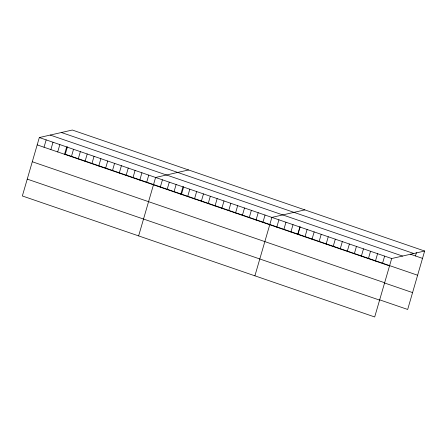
<?xml version="1.0" encoding="UTF-8"?>
<svg xmlns="http://www.w3.org/2000/svg" width="447" height="447" viewBox="0 0 447 447"><rect width="100%" height="100%" fill="white"/><g stroke="black" fill="none" stroke-linecap="round" stroke-linejoin="round"><path stroke-width="0.67" d="M424.65 251.03L72.302 130.032L39.325 137.542L22.35 195.97L374.698 316.968L391.678 258.534L424.65 251.03L407.675 309.458L379.486 299.781M44.029 147.242L46.164 139.889M50.869 149.589L53.003 142.241M57.708 151.935L59.848 144.588M64.547 154.288L66.687 146.934M67.447 146.75L65.268 154.237L417.615 275.235M71.391 156.634L73.526 149.287M78.231 158.981L80.365 151.634M85.07 161.333L87.204 153.98M91.909 163.68L94.043 156.333M98.748 166.027L100.882 158.679M105.587 168.379L107.721 161.026M112.426 170.726L114.561 163.378M119.265 173.078L121.405 165.725M126.11 175.425L128.244 168.072M132.949 177.772L135.083 170.424M139.788 180.124L141.922 172.771M146.627 182.471L148.762 175.118M138.626 235.899L155.601 177.47L188.578 169.961M160.305 187.17L162.44 179.817M167.144 189.517L169.279 182.169M173.984 191.864L176.118 184.516M180.823 194.216L182.963 186.863M181.543 194.166L183.717 186.678M187.667 196.563L189.802 189.215M194.506 198.909L196.641 191.562M201.346 201.262L203.48 193.909M208.185 203.608L210.319 196.261M215.024 205.955L217.158 198.608M221.863 208.308L223.997 200.954M228.702 210.654L230.836 203.307M235.541 213.001L237.675 205.654M242.38 215.353L244.52 208M249.225 217.7L251.359 210.353M256.064 220.053L258.198 212.699M262.903 222.399L265.037 215.046M254.902 275.827L271.877 217.398L304.848 209.889M276.788 227.165L278.922 219.818M283.834 229.585L285.968 222.237M290.88 232.004L293.02 224.657M297.819 234.094L299.993 226.607M297.931 234.429L300.066 227.076M304.977 236.849L307.111 229.495M312.023 239.268L314.157 231.915M319.069 241.687L321.203 234.334M326.12 244.107L328.254 236.759M333.166 246.526L335.3 239.179M340.212 248.945L342.346 241.598M347.258 251.365L349.392 244.017M354.303 253.784L356.443 246.437M361.355 256.204L363.489 248.856M368.401 258.623L370.535 251.275M375.446 261.048L377.581 253.695M382.492 263.467L384.627 256.114M415.47 255.958L416.436 252.616M61.418 132.513L413.771 253.505M410.34 254.198L422.516 258.377M50.209 135.061L402.557 256.058M39.325 137.542L391.678 258.534M37.19 144.889L389.538 265.887M32.296 161.747L384.643 282.744M384.381 282.923L412.57 292.601M27.245 179.118L379.598 300.11"/></g></svg>
